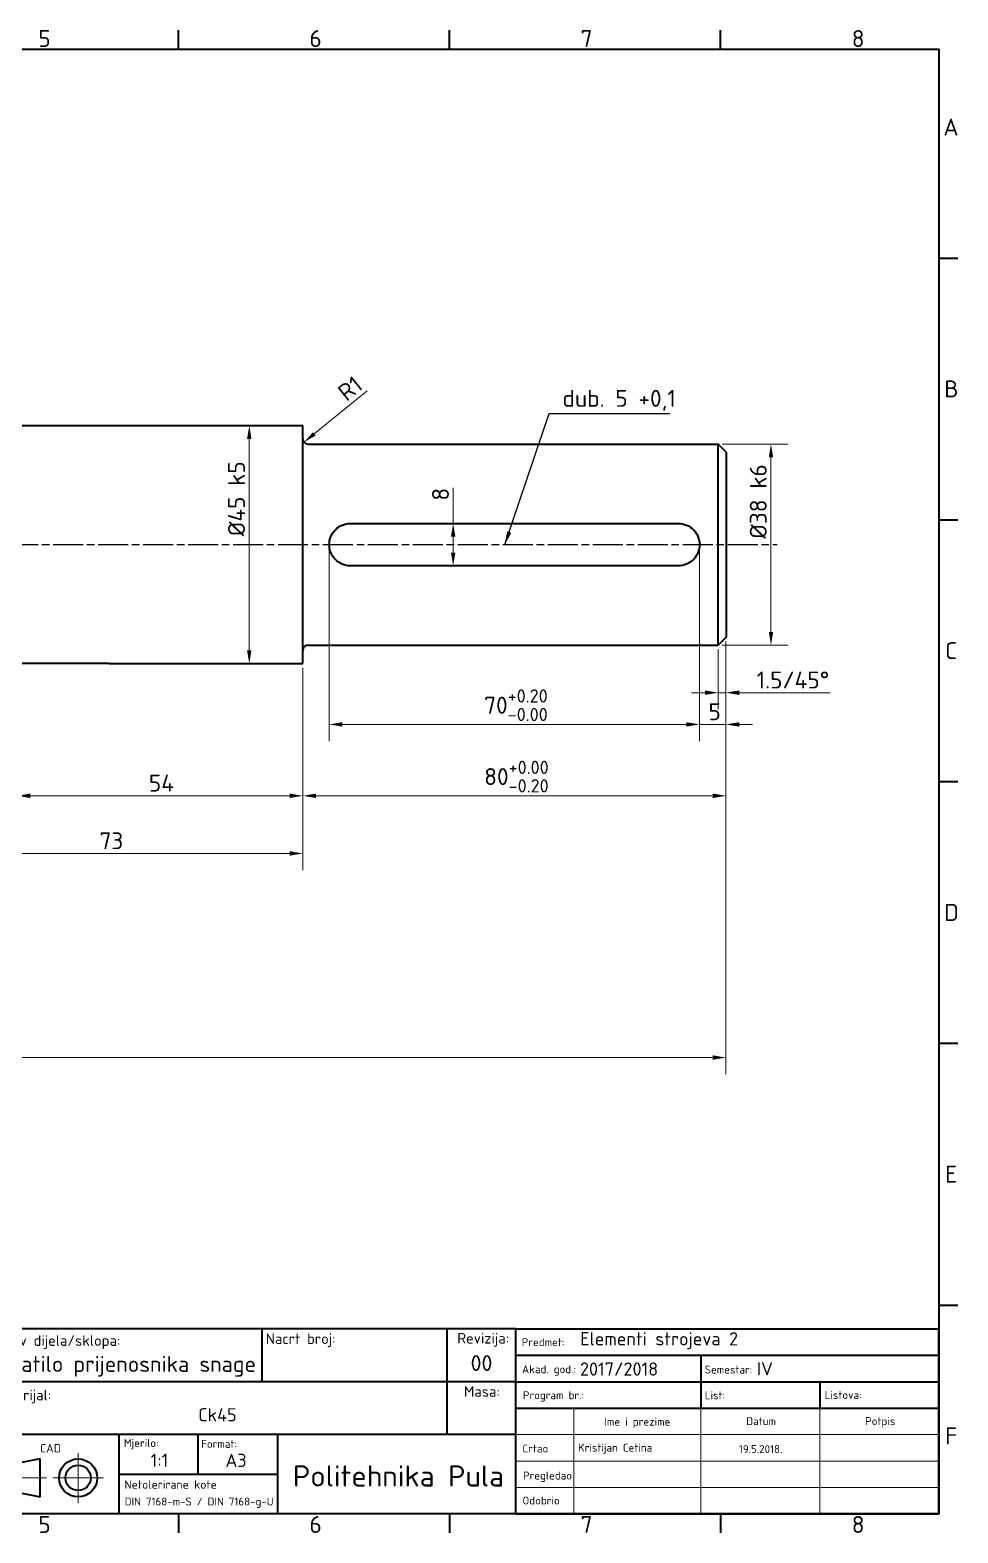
# Model space of a CAD drawing. Header units: millimetres. Extents: x 16 to 414, y 6 to 291.
# Drawn here: x 238.2 to 413.6, y 6.4 to 290.6 of the extents above; entities that cross this region are included whole.
import ezdxf
from ezdxf.enums import TextEntityAlignment as Align

# ---------------------------------------------------------------- set-up
doc = ezdxf.new("R2010")
doc.units = ezdxf.units.MM
doc.linetypes.add('CHAIN', pattern=[0.3543, 0.2362, -0.0295, 0.0591, -0.0295])
for name, color, linetype, lineweight in [('Border (ISO)', 7, 'Continuous', 40), ('Centerline (ISO)', 7, 'Continuous', 25), ('Dimension (ISO)', 7, 'Continuous', 20), ('Symbol (ISO)', 7, 'Continuous', 25), ('Title (ISO)', 7, 'Continuous', 40), ('Visible (ISO)', 7, 'Continuous', 40), ('Visible Narrow (ISO)', 7, 'Continuous', 35)]:
    doc.layers.add(name, color=color, linetype=linetype, lineweight=lineweight)
doc.styles.add('Kote', font='isocpeur.ttf')
doc.styles.add('Note Text (DIN)', font='isocpeur.ttf')
doc.styles.add('Text Style110', font='')
doc.styles.add('Text Style116', font='isocpeur.ttf')
doc.styles.add('Text Style125', font='')
doc.styles.add('Text Style43', font='isocpeur.ttf')
doc.styles.add('Text Style44', font='isocpeur.ttf')
doc.styles.add('Text Style46', font='isocpeur.ttf')
doc.styles.add('Text Style99', font='isocpeur.ttf')
doc.styles.get('Text Style110').set_extended_font_data('ISOCPEUR', bold=True)
doc.styles.get('Text Style125').set_extended_font_data('ISOCPEUR', bold=True)
doc.dimstyles.new('Default (DIN)', dxfattribs={"dimtxt": 3.2, "dimasz": 2.5, "dimexe": 3.175, "dimexo": 0.8, "dimgap": 0.8, "dimtad": 1, "dimrnd": 1e-08, "dimzin": 12, "dimdsep": 46, "dimtxsty": 'Kote', "dimcen": 0.09, "dimdle": 10, "dimclrd": 256, "dimclre": 256, "dimclrt": 256, "dimadec": 0, "dimazin": 0, "dimtfac": 0.78125, "dimtmove": 0, "dimatfit": 3, "dimfxl": 1, "dimtolj": 1, "dimtzin": 0, "dimlwd": -1, "dimlwe": -1, "dimarcsym": 0})
doc.dimstyles.new('Default - Method 2a (DIN)$7', dxfattribs={"dimtxt": 3.2, "dimasz": 2.5, "dimexe": 3.175, "dimexo": 0.8, "dimgap": 0.8, "dimtad": 1, "dimtih": 1, "dimtoh": 1, "dimrnd": 1e-08, "dimdsep": 46, "dimtxsty": 'Note Text (DIN)', "dimcen": 0.09, "dimdle": 10, "dimclrd": 256, "dimclre": 256, "dimclrt": 256, "dimazin": 2, "dimtfac": 1.09375, "dimtmove": 0, "dimatfit": 3, "dimfxl": 1, "dimtolj": 1, "dimlwd": -1, "dimlwe": -1, "dimarcsym": 0})

# ---------------------------------------------------------------- blocks, each defined once
blk = doc.blocks.new('Borders Default Border')
at = {"layer": 'Border (ISO)'}
for p, q in [((266.25, 287), (266.25, 290.6)), ((317.5, 287), (317.5, 290.6)), ((368.75, 287), (368.75, 290.6)), ((410, 247.5), (413.6, 247.5)), ((410, 198), (413.6, 198)), ((410, 148.5), (413.6, 148.5)), ((410, 99), (413.6, 99)), ((410, 49.5), (413.6, 49.5)), ((266.25, 10), (266.25, 6.4)), ((317.5, 10), (317.5, 6.4)), ((368.75, 10), (368.75, 6.4))]:
    blk.add_line(p, q, dxfattribs=at)
at = {"layer": 'Border (ISO)', "flags": 128}
blk.add_lwpolyline([(20, 10), (20, 287), (410, 287), (410, 10), (20, 10)], dxfattribs=at)
at = {"layer": 'Border (ISO)', "char_height": 3.2, "attachment_point": 7, "style": 'Kote'}
for s, insert in [('5', (239.78, 287.4)), ('6', (291.03, 287.4)), ('7', (342.28, 287.4)), ('8', (393.53, 287.4)), ('A', (410.84, 270.65)), ('B', (411, 221.15)), ('C', (411.16, 171.65)), ('D', (411, 122.15)), ('E', (411.16, 72.65)), ('F', (411.16, 23.15)), ('5', (239.78, 6.4)), ('6', (291.03, 6.4)), ('7', (342.28, 6.4)), ('8', (393.53, 6.4))]:
    blk.add_mtext(s, dxfattribs=dict(at, insert=insert))
blk = doc.blocks.new('Title Blocks Politehnika Pula-180')
at = {"layer": 'Dimension (ISO)'}
for p, q in [((483.84, 259.19), (483.84, 239.19)), ((507.84, 259.19), (507.84, 239.19)), ((530.34, 259.19), (530.34, 239.19)), ((472.84, 254.19), (552.84, 254.19)), ((390.14, 241.22), (390.14, 250.68)), ((472.84, 249.19), (552.84, 249.19)), ((375.74, 246), (384.14, 246)), ((385.34, 246), (394.94, 246)), ((472.84, 244.19), (552.84, 244.19))]:
    blk.add_line(p, q, dxfattribs=at)
at = {"layer": 'Visible (ISO)'}
for p, q in [((472.84, 274.19), (372.84, 274.19)), ((372.84, 274.19), (372.84, 239.19)), ((472.84, 274.19), (472.84, 239.19)), ((472.84, 274.19), (552.84, 274.19)), ((552.84, 239.19), (552.84, 274.19)), ((472.84, 269.19), (552.84, 269.19)), ((507.84, 269.19), (507.84, 264.19)), ((472.84, 264.19), (552.84, 264.19)), ((507.84, 264.19), (507.84, 259.19)), ((530.34, 264.19), (530.34, 259.19)), ((472.84, 259.19), (552.84, 259.19)), ((412.84, 246.69), (412.84, 254.19)), ((382.94, 249.6), (376.94, 248.4)), ((376.94, 248.4), (376.94, 243.6)), ((382.94, 242.4), (382.94, 249.6)), ((376.94, 243.6), (382.94, 242.4)), ((472.84, 239.19), (552.84, 239.19))]:
    blk.add_line(p, q, dxfattribs=at)
for radius in [3.6, 2.4]:
    blk.add_circle((390.14, 246), radius, dxfattribs=at)
at = {"layer": 'Visible Narrow (ISO)'}
for p, q in [((424.84, 274.19), (424.84, 264.19)), ((459.84, 274.19), (459.84, 254.19)), ((472.84, 264.19), (372.84, 264.19)), ((472.84, 254.19), (372.84, 254.19)), ((397.84, 254.19), (397.84, 239.19)), ((427.84, 254.19), (427.84, 239.19)), ((397.84, 246.69), (427.84, 246.69)), ((472.84, 239.19), (372.84, 239.19))]:
    blk.add_line(p, q, dxfattribs=at)
at = {"layer": 'Dimension (ISO)'}
for s, height, style, p in [('Naziv dijela/sklopa:', 2, 'Text Style46', (373.95, 270.97)), ('Nacrt broj:', 2, 'Text Style46', (425.61, 271.32)), ('Revizija:', 2, 'Text Style46', (461.81, 271.4)), ('Predmet:', 1.5, 'Text Style44', (473.99, 270.91)), ('Akad. god.:', 1.5, 'Text Style44', (474.05, 265.79)), ('Semestar:', 1.5, 'Text Style44', (508.58, 265.73)), ('Materijal:', 2, 'Text Style46', (373.9, 260.67)), ('Masa:', 2, 'Text Style46', (463.08, 261.34)), ('Program br.:', 1.5, 'Text Style44', (474.21, 260.88)), ('List:', 1.5, 'Text Style44', (508.59, 260.86)), ('Listova:', 1.5, 'Text Style44', (531.25, 260.92)), ('Ime i prezime', 1.5, 'Text Style44', (489.61, 255.88)), ('Datum', 1.5, 'Text Style44', (516.43, 255.97)), ('Potpis', 1.5, 'Text Style44', (538.9, 255.99)), ('Mjerilo:', 1.5, 'Text Style44', (398.79, 251.84)), ('Format:', 1.5, 'Text Style44', (413.41, 251.68)), ('CAD', 1.6, 'Text Style99', (382.94, 250.8)), ('Crtao', 1.5, 'Text Style44', (474.12, 250.8)), ('Odobrio', 1.5, 'Text Style44', (474.13, 240.97))]:
    blk.add_text(s, height=height, dxfattribs=dict(at, style=style)).set_placement(p)
at = {"layer": 'Dimension (ISO)', "style": 'Text Style44'}
blk.add_text('DIN 7168-m-S / DIN 7168-g-U', height=1.5, dxfattribs=at).set_placement((398.94, 242.28), align=Align.TOP_LEFT)
at = {"layer": 'Dimension (ISO)'}
for tag, p, height, style in [('Predmet_001', (485.02, 271.05), 2.5, 'Text Style125'), ('Akad_god_001', (485, 265.33), 2.5, 'Text Style43'), ('Semestar_001', (518.42, 265.39), 2.5, 'Text Style43'), ('Materijal_001', (412.82, 256.68), 2.5, 'Text Style43'), ('Mjerilo_001', (403.86, 248.07), 2.5, 'Text Style43'), ('Konstruirao_001', (484.65, 250.96), 1.5, 'Text Style44'), ('Datum_001', (515.04, 250.69), 1.5, 'Text Style44')]:
    blk.add_attdef(tag, p, '', height=height, dxfattribs=dict(at, style=style))
at = {"layer": 'Dimension (ISO)', "style": 'Text Style43'}
blk.add_attdef('Program_br', text='', height=2.5, dxfattribs=at).set_placement((494.49, 261.51), align=Align.MIDDLE_LEFT)
at = {"layer": 'Dimension (ISO)'}
for tag, height, style, p in [('List', 2.5, 'Text Style43', (519.89, 262.89)), ('Listova', 2.5, 'Text Style43', (544.59, 262.93)), ('Masa', 2.5, 'Text Style43', (466.54, 259.26)), ('Datum', 1.5, 'Text Style44', (519.07, 247.27)), ('Datum', 1.5, 'Text Style44', (519.09, 242.28))]:
    blk.add_attdef(tag, text='', height=height, dxfattribs=dict(at, style=style)).set_placement(p, align=Align.TOP_CENTER)
at = {"layer": 'Dimension (ISO)', "style": 'Text Style44'}
for tag, p in [('Pregledao', (484.76, 247.42)), ('Odobrio', (484.84, 242.57))]:
    blk.add_attdef(tag, text='', height=1.5, dxfattribs=at).set_placement(p, align=Align.TOP_LEFT)
at = {"layer": 'Title (ISO)', "insert": (398.89, 245.54), "char_height": 1.6, "width": 20.0031, "attachment_point": 1, "style": 'Note Text (DIN)'}
blk.add_mtext('\\fISOCPEUR|b0|i0;\\H1.6000;Netolerirane kote', dxfattribs=at)
at = {"layer": 'Title (ISO)', "style": 'Text Style116'}
blk.add_attdef('Sheet_Size_001', (417.99, 248.07), '', height=2.49, dxfattribs=at)
at = {"layer": 'Visible (ISO)', "style": 'Text Style44'}
blk.add_text('Pregledao', height=1.5, dxfattribs=at).set_placement((474.24, 245.69))
at = {"layer": 'Visible (ISO)', "style": 'Text Style110'}
for tag, p in [('Naziv_001', (374.9, 266.04)), ('Rev_001', (464.33, 266.2))]:
    blk.add_attdef(tag, p, '', height=3, dxfattribs=at)
blk.add_attdef('Broj_nacrta', text='', height=3, dxfattribs=at).set_placement((442.33, 269.3), align=Align.TOP_CENTER)
at = {"layer": 'Visible Narrow (ISO)', "insert": (450.69, 248.36), "char_height": 4, "width": 53.847, "attachment_point": 2, "style": 'Note Text (DIN)'}
blk.add_mtext('\\fISOCPEUR|b0|i0;\\H4.0000;Politehnika Pula', dxfattribs=at)
blk = doc.blocks.new('*D7')
at = {"layer": 'Defpoints', "color": 0, "transparency": 16777216}
for p in [(368.26, 212.3), (368.26, 174.3), (378.26, 174.3)]:
    blk.add_point(p, dxfattribs=at)
at = {"layer": 'Dimension (ISO)', "transparency": 16777216}
for p, q in [((369.06, 212.3), (381.44, 212.3)), ((378.26, 209.8), (378.26, 176.8)), ((369.06, 174.3), (381.44, 174.3))]:
    blk.add_line(p, q, dxfattribs=at)
for points in [[(377.85, 209.8), (378.68, 209.8), (378.26, 212.3)], [(377.85, 176.8), (378.68, 176.8), (378.26, 174.3)]]:
    blk.add_solid(points, dxfattribs=at)
at = {"layer": 'Dimension (ISO)', "transparency": 16777216, "insert": (374.26, 194.4), "char_height": 3.2, "attachment_point": 1, "rotation": 90, "style": 'Kote'}
blk.add_mtext('\\A1;\\fISOCPEUR|b0|i0;\\H3.2000;Ø38 k6', dxfattribs=at)
blk = doc.blocks.new('*D8')
at = {"layer": 'Defpoints', "color": 0, "transparency": 16777216}
for p in [(369.76, 175.8), (289.76, 170.8), (369.76, 145.8)]:
    blk.add_point(p, dxfattribs=at)
at = {"layer": 'Dimension (ISO)', "transparency": 16777216}
for p, q in [((369.76, 175), (369.76, 142.63)), ((289.76, 170), (289.76, 142.63)), ((292.26, 145.8), (367.26, 145.8))]:
    blk.add_line(p, q, dxfattribs=at)
for points in [[(292.26, 146.22), (292.26, 145.38), (289.76, 145.8)], [(367.26, 146.22), (367.26, 145.38), (369.76, 145.8)]]:
    blk.add_solid(points, dxfattribs=at)
at = {"layer": 'Dimension (ISO)', "transparency": 16777216, "insert": (324.06, 152.43), "char_height": 3.2, "attachment_point": 1, "style": 'Kote'}
blk.add_mtext('\\A1;80{\\H2.5;\\S+0.00^ -0.20;}', dxfattribs=at)
blk = doc.blocks.new('*D9')
at = {"layer": 'Defpoints', "color": 0, "transparency": 16777216}
for p in [(294.76, 193.3), (364.76, 193.3), (364.76, 159.3)]:
    blk.add_point(p, dxfattribs=at)
at = {"layer": 'Dimension (ISO)', "transparency": 16777216}
for p, q in [((294.76, 192.5), (294.76, 156.13)), ((364.76, 192.5), (364.76, 156.13)), ((297.26, 159.3), (362.26, 159.3))]:
    blk.add_line(p, q, dxfattribs=at)
for points in [[(297.26, 159.72), (297.26, 158.88), (294.76, 159.3)], [(362.26, 159.72), (362.26, 158.88), (364.76, 159.3)]]:
    blk.add_solid(points, dxfattribs=at)
at = {"layer": 'Dimension (ISO)', "transparency": 16777216, "insert": (324.06, 165.93), "char_height": 3.2, "attachment_point": 1, "style": 'Kote'}
blk.add_mtext('\\A1;70{\\H2.5;\\S+0.20^ -0.00;}', dxfattribs=at)
blk = doc.blocks.new('*D10')
at = {"layer": 'Defpoints', "color": 0, "transparency": 16777216}
for p in [(364.76, 193.3), (369.76, 175.8), (369.76, 159.3)]:
    blk.add_point(p, dxfattribs=at)
at = {"layer": 'Dimension (ISO)', "transparency": 16777216}
for p, q in [((364.76, 192.5), (364.76, 156.13)), ((369.76, 175), (369.76, 156.13)), ((362.26, 159.3), (359.76, 159.3)), ((364.76, 159.3), (369.76, 159.3)), ((372.26, 159.3), (374.76, 159.3))]:
    blk.add_line(p, q, dxfattribs=at)
for points in [[(362.26, 159.72), (362.26, 158.88), (364.76, 159.3)], [(372.26, 159.72), (372.26, 158.88), (369.76, 159.3)]]:
    blk.add_solid(points, dxfattribs=at)
at = {"layer": 'Dimension (ISO)', "transparency": 16777216, "insert": (366.46, 163.3), "char_height": 3.2, "attachment_point": 1, "style": 'Kote'}
blk.add_mtext('\\A1;5', dxfattribs=at)
blk = doc.blocks.new('*D11')
at = {"layer": 'Defpoints', "color": 0, "transparency": 16777216}
for p in [(318.19, 197.3), (318.19, 189.3), (318.19, 189.3)]:
    blk.add_point(p, dxfattribs=at)
at = {"layer": 'Dimension (ISO)', "transparency": 16777216}
for p, q in [((318.19, 197.3), (318.19, 204.02)), ((318.19, 191.8), (318.19, 194.8))]:
    blk.add_line(p, q, dxfattribs=at)
for points in [[(317.77, 194.8), (318.61, 194.8), (318.19, 197.3)], [(317.77, 191.8), (318.61, 191.8), (318.19, 189.3)]]:
    blk.add_solid(points, dxfattribs=at)
at = {"layer": 'Dimension (ISO)', "transparency": 16777216, "insert": (314.19, 201.62), "char_height": 3.2, "attachment_point": 1, "rotation": 90, "style": 'Kote'}
blk.add_mtext('\\A1;8', dxfattribs=at)
blk = doc.blocks.new('*D12')
at = {"layer": 'Defpoints', "color": 0, "transparency": 16777216}
for p in [(368.26, 174.3), (369.76, 175.8), (369.76, 165.3)]:
    blk.add_point(p, dxfattribs=at)
at = {"layer": 'Dimension (ISO)', "transparency": 16777216}
for p, q in [((368.26, 173.5), (368.26, 162.13)), ((369.76, 175), (369.76, 162.13)), ((365.76, 165.3), (363.26, 165.3)), ((368.26, 165.3), (369.76, 165.3)), ((372.26, 165.3), (389.48, 165.3))]:
    blk.add_line(p, q, dxfattribs=at)
for points in [[(365.76, 165.72), (365.76, 164.88), (368.26, 165.3)], [(372.26, 165.72), (372.26, 164.88), (369.76, 165.3)]]:
    blk.add_solid(points, dxfattribs=at)
at = {"layer": 'Dimension (ISO)', "transparency": 16777216, "insert": (375.56, 169.3), "char_height": 3.2, "attachment_point": 1, "style": 'Kote'}
blk.add_mtext('\\A1;\\fISOCPEUR|b0|i0;\\H3.2000;1.5/45°', dxfattribs=at)
blk = doc.blocks.new('*D17')
at = {"layer": 'Defpoints', "color": 0, "transparency": 16777216}
for p in [(279.65, 215.8), (271.45, 170.8), (279.65, 170.8)]:
    blk.add_point(p, dxfattribs=at)
at = {"layer": 'Dimension (ISO)', "transparency": 16777216}
blk.add_line((279.65, 213.3), (279.65, 173.3), dxfattribs=at)
for points in [[(279.23, 213.3), (280.06, 213.3), (279.65, 215.8)], [(279.23, 173.3), (280.06, 173.3), (279.65, 170.8)]]:
    blk.add_solid(points, dxfattribs=at)
at = {"layer": 'Dimension (ISO)', "transparency": 16777216, "insert": (275.64, 194.88), "char_height": 3.2, "attachment_point": 1, "rotation": 90, "style": 'Kote'}
blk.add_mtext('\\A1;\\fISOCPEUR|b0|i0;\\H3.2000;Ø45 k5', dxfattribs=at)
blk = doc.blocks.new('*D22')
at = {"layer": 'Defpoints', "color": 0, "transparency": 16777216}
for p in [(369.76, 175.8), (49.76, 172.3), (49.76, 96.3)]:
    blk.add_point(p, dxfattribs=at)
at = {"layer": 'Dimension (ISO)', "transparency": 16777216}
for p, q in [((369.76, 175), (369.76, 93.13)), ((49.76, 171.5), (49.76, 93.13)), ((367.26, 96.3), (52.26, 96.3))]:
    blk.add_line(p, q, dxfattribs=at)
for points in [[(52.26, 96.72), (52.26, 95.88), (49.76, 96.3)], [(367.26, 96.72), (367.26, 95.88), (369.76, 96.3)]]:
    blk.add_solid(points, dxfattribs=at)
at = {"layer": 'Dimension (ISO)', "transparency": 16777216, "insert": (206.72, 100.3), "char_height": 3.2, "attachment_point": 1, "style": 'Kote'}
blk.add_mtext('\\A1;320', dxfattribs=at)
blk = doc.blocks.new('*D23')
at = {"layer": 'Defpoints', "color": 0, "transparency": 16777216}
for p in [(290.76, 213.3), (289.99, 212.67)]:
    blk.add_point(p, dxfattribs=at)
at = {"layer": 'Dimension (ISO)', "transparency": 16777216}
blk.add_line((301.93, 222.36), (291.93, 214.25), dxfattribs=at)
blk.add_solid([(291.67, 214.57), (292.19, 213.92), (289.99, 212.67)], dxfattribs=at)
at = {"layer": 'Dimension (ISO)', "transparency": 16777216, "insert": (296.05, 222.74), "char_height": 3.2, "attachment_point": 1, "rotation": 39.0619, "style": 'Kote'}
blk.add_mtext('\\A1;R1', dxfattribs=at)
blk = doc.blocks.new('*D24')
at = {"layer": 'Defpoints', "color": 0, "transparency": 16777216}
for p in [(289.76, 170.8), (216.76, 169.7), (289.76, 134.9)]:
    blk.add_point(p, dxfattribs=at)
at = {"layer": 'Dimension (ISO)', "transparency": 16777216}
for p, q in [((216.76, 168.9), (216.76, 131.73)), ((289.76, 170), (289.76, 131.73)), ((219.26, 134.9), (287.26, 134.9))]:
    blk.add_line(p, q, dxfattribs=at)
for points in [[(219.26, 135.32), (219.26, 134.48), (216.76, 134.9)], [(287.26, 135.32), (287.26, 134.48), (289.76, 134.9)]]:
    blk.add_solid(points, dxfattribs=at)
at = {"layer": 'Dimension (ISO)', "transparency": 16777216, "insert": (251.34, 138.9), "char_height": 3.2, "attachment_point": 1, "style": 'Kote'}
blk.add_mtext('\\A1;73', dxfattribs=at)
blk = doc.blocks.new('*D34')
at = {"layer": 'Defpoints', "color": 0, "transparency": 16777216}
for p in [(289.76, 170.8), (235.76, 164.5), (235.76, 145.8)]:
    blk.add_point(p, dxfattribs=at)
at = {"layer": 'Dimension (ISO)', "transparency": 16777216}
for p, q in [((289.76, 170), (289.76, 142.63)), ((235.76, 163.7), (235.76, 142.63)), ((287.26, 145.8), (238.26, 145.8))]:
    blk.add_line(p, q, dxfattribs=at)
for points in [[(238.26, 146.22), (238.26, 145.38), (235.76, 145.8)], [(287.26, 146.22), (287.26, 145.38), (289.76, 145.8)]]:
    blk.add_solid(points, dxfattribs=at)
at = {"layer": 'Dimension (ISO)', "transparency": 16777216, "insert": (260.68, 149.8), "char_height": 3.2, "attachment_point": 1, "style": 'Kote'}
blk.add_mtext('\\A1;54', dxfattribs=at)

msp = doc.modelspace()

# ---------------------------------------------------------------- linework, layer by layer
at = {"layer": 'Centerline (ISO)', "linetype": 'CHAIN', "ltscale": 23.990969}
msp.add_line((30.0815, 193.3005), (379.4308, 193.3005), dxfattribs=at)
at = {"layer": 'Visible (ISO)'}
for p, q in [((219.2635, 215.8005), (253.1367, 215.8005)), ((253.1367, 215.8005), (289.7635, 215.8005)), ((289.7635, 170.8005), (289.7635, 215.8005)), ((290.7635, 212.3005), (368.2635, 212.3005)), ((368.2635, 174.3005), (368.2635, 212.3005)), ((369.7635, 210.8005), (368.2635, 212.3005)), ((369.7635, 210.8005), (369.7635, 175.8005)), ((298.7635, 197.3005), (360.7635, 197.3005)), ((360.7635, 189.3005), (298.7635, 189.3005)), ((290.7635, 174.3005), (368.2635, 174.3005)), ((369.7635, 175.8005), (368.2635, 174.3005)), ((253.1367, 170.8005), (219.2635, 170.8005)), ((253.1367, 170.8005), (289.7635, 170.8005))]:
    msp.add_line(p, q, dxfattribs=at)
for centre, start, end in [((290.7635, 213.3005), 180, 270), ((290.7635, 173.3005), 90, 180)]:
    msp.add_arc(centre, 1, start, end, dxfattribs=at)
for points, knots in [([(294.7635, 193.3005), (294.7635, 193.8044), (294.8646, 194.3408), (295.2732, 195.3259), (295.5808, 195.7747), (296.2894, 196.4833), (296.7382, 196.7908), (297.7232, 197.1995), (298.2597, 197.3005), (298.7635, 197.3005)], [-0.604649456, -0.604649456, -0.604649456, -0.604649456, -0.453492314, -0.453492314, -0.302335171, -0.302335171, -0.151167586, -0.151167586, 0, 0, 0, 0]), ([(360.7635, 197.3005), (361.2674, 197.3005), (361.8039, 197.1995), (362.7889, 196.7908), (363.2377, 196.4833), (363.9463, 195.7747), (364.2539, 195.3259), (364.6625, 194.3408), (364.7635, 193.8044), (364.7635, 193.3005)], [0, 0, 0, 0, 0.151167586, 0.151167586, 0.302335171, 0.302335171, 0.453492314, 0.453492314, 0.604649456, 0.604649456, 0.604649456, 0.604649456]), ([(298.7635, 189.3005), (298.2597, 189.3005), (297.7232, 189.4015), (296.7382, 189.8102), (296.2894, 190.1178), (295.5808, 190.8264), (295.2732, 191.2752), (294.8646, 192.2602), (294.7635, 192.7967), (294.7635, 193.3005)], [-1.209298912, -1.209298912, -1.209298912, -1.209298912, -1.058131327, -1.058131327, -0.906963741, -0.906963741, -0.755806599, -0.755806599, -0.604649456, -0.604649456, -0.604649456, -0.604649456]), ([(364.7635, 193.3005), (364.7635, 192.7967), (364.6625, 192.2602), (364.2539, 191.2752), (363.9463, 190.8264), (363.2377, 190.1178), (362.7889, 189.8102), (361.8039, 189.4015), (361.2674, 189.3005), (360.7635, 189.3005)], [0.604649456, 0.604649456, 0.604649456, 0.604649456, 0.755806599, 0.755806599, 0.906963741, 0.906963741, 1.058131327, 1.058131327, 1.209298912, 1.209298912, 1.209298912, 1.209298912])]:
    msp.add_open_spline(points, degree=3, knots=knots, dxfattribs=at)

# ---------------------------------------------------------------- block references
msp.add_blockref('Borders Default Border', (0, 0))
msp.add_blockref('Title Blocks Politehnika Pula-180', (-142.8408, -229.1863)).add_auto_attribs({'Sheet_Size_001': 'A3', 'Naziv_001': 'Vratilo prijenosnika snage', 'Materijal_001': 'Ck45', 'Mjerilo_001': '1:1', 'Konstruirao_001': 'Kristijan Cetina', 'Datum_001': '19.5.2018.', 'Rev_001': '00', 'Predmet_001': 'Elementi strojeva 2', 'Akad_god_001': '2017/2018', 'Semestar_001': 'IV'})

# ---------------------------------------------------------------- texts
at = {"layer": 'Symbol (ISO)', "insert": (338.8365, 218.6149), "char_height": 3.2, "width": 20.948422, "attachment_point": 7, "style": 'Note Text (DIN)'}
msp.add_mtext('{\\fISOCPEUR|b0|i0;dub. 5 +0,1}', dxfattribs=at)

# ---------------------------------------------------------------- dimensions: what is measured, and where the dimension line sits
at = {"layer": 'Dimension (ISO)'}
dim = msp.add_radius_dim(center=(290.7635, 213.3005), mpoint=(289.9871, 212.6704), dimstyle='Default (DIN)', override={"dimgap": 0.8, "dimdec": 2, "dimlfac": 1, "dimcen": 0, "dimtol": 0, "dimlim": 0, "dimtp": 0, "dimtm": 0, "dimtdec": 2, "dimtofl": 0}, dxfattribs=at)
dim.commit()
dim.dimension.update_dxf_attribs({"geometry": '*D23', "text_midpoint": (299.938, 220.7463), "dimtype": 164})
for base, p1, p2, angle, text, override, picture, middle in [((279.6451, 170.8005), (279.6451, 215.8005), (271.4501, 170.8005), 270, '\\fISOCPEUR|b0|i0;\\H3.2000;Ø<> k5', {"dimgap": 0.8, "dimdec": 2, "dimse1": 1, "dimse2": 1, "dimtol": 0, "dimlim": 0, "dimtp": 0, "dimtm": 0, "dimtdec": 2, "dimtofl": 0, "dimatfit": 1}, '*D17', (279.6451, 201.7594)), ((378.2635, 174.3005), (368.2635, 212.3005), (368.2635, 174.3005), 270, '\\fISOCPEUR|b0|i0;\\H3.2000;Ø<> k6', {"dimgap": 0.8, "dimdec": 2, "dimtol": 0, "dimlim": 0, "dimtp": 0, "dimtm": 0, "dimtdec": 2, "dimtofl": 0, "dimatfit": 1}, '*D7', (378.2635, 201.1162)), ((369.7635, 165.3005), (368.2635, 174.3005), (369.7635, 175.8005), 180, '\\fISOCPEUR|b0|i0;\\H3.2000;<>/45°', {"dimgap": 0.8, "dimdec": 2, "dimtol": 0, "dimlim": 0, "dimtp": 0, "dimtm": 0, "dimtdec": 2, "dimtofl": 1, "dimatfit": 1}, '*D12', (382.1235, 165.3005))]:
    dim = msp.add_linear_dim(base=base, p1=p1, p2=p2, angle=angle, text=text, dimstyle='Default (DIN)', override=override, dxfattribs=at)
    dim.commit()
    dim.dimension.update_dxf_attribs({"geometry": picture, "text_midpoint": middle, "dimtype": 160})
for base, p1, p2, angle, override, picture, middle in [((318.1885, 189.3005), (318.1885, 197.3005), (318.1885, 189.3005), 270, {"dimgap": 0.8, "dimdec": 2, "dimse1": 1, "dimse2": 1, "dimtol": 0, "dimlim": 0, "dimtp": 0, "dimtm": 0, "dimtdec": 2, "dimtofl": 0, "dimatfit": 2}, '*D11', (318.1885, 202.416)), ((364.7635, 159.3005), (294.7635, 193.3005), (364.7635, 193.3005), 180, {"dimgap": 0.8, "dimdec": 2, "dimtol": 1, "dimlim": 0, "dimtp": 0.2, "dimtm": 1e-09, "dimtdec": 2, "dimtofl": 0, "dimatfit": 1}, '*D9', (329.7635, 159.3005)), ((369.7635, 159.3005), (364.7635, 193.3005), (369.7635, 175.8005), 180, {"dimgap": 0.8, "dimdec": 2, "dimtol": 0, "dimlim": 0, "dimtp": 0, "dimtm": 0, "dimtdec": 2, "dimtofl": 1, "dimatfit": 1}, '*D10', (367.2635, 159.3005)), ((369.7635, 145.8005), (289.7635, 170.8005), (369.7635, 175.8005), 180, {"dimgap": 0.8, "dimdec": 2, "dimtol": 1, "dimlim": 0, "dimtp": 0, "dimtm": 0.2, "dimtdec": 2, "dimtofl": 0, "dimatfit": 1}, '*D8', (329.7635, 145.8005)), ((289.7635, 134.9005), (216.7635, 169.7005), (289.7635, 170.8005), 180, {"dimgap": 0.8, "dimdec": 2, "dimtol": 0, "dimlim": 0, "dimtp": 0, "dimtm": 0, "dimtdec": 2, "dimtofl": 0, "dimatfit": 1}, '*D24', (253.2635, 134.9005)), ((235.7635, 145.8005), (289.7635, 170.8005), (235.7635, 164.5005), 180, {"dimgap": 0.8, "dimdec": 2, "dimtol": 0, "dimlim": 0, "dimtp": 0, "dimtm": 0, "dimtdec": 2, "dimtofl": 0, "dimatfit": 1}, '*D34', (262.7635, 145.8005))]:
    dim = msp.add_linear_dim(base=base, p1=p1, p2=p2, angle=angle, dimstyle='Default (DIN)', override=override, dxfattribs=at)
    dim.commit()
    dim.dimension.update_dxf_attribs({"geometry": picture, "text_midpoint": middle, "dimtype": 160})
dim = msp.add_linear_dim(base=(49.7635, 96.3005), p1=(369.7635, 175.8005), p2=(49.7635, 172.3005), dimstyle='Default (DIN)', override={"dimgap": 0.8, "dimdec": 2, "dimtol": 0, "dimlim": 0, "dimtp": 0, "dimtm": 0, "dimtdec": 2, "dimtofl": 0, "dimatfit": 1}, dxfattribs=at)
dim.commit()
dim.dimension.update_dxf_attribs({"geometry": '*D22', "text_midpoint": (209.7635, 96.3005), "dimtype": 160})

# ---------------------------------------------------------------- leaders
at = {"layer": 'Symbol (ISO)', "annotation_type": 0, "has_hookline": 1, "hookline_direction": 0, "text_width": 20.32}
msp.add_leader([(327.9769, 193.3005), (336.3365, 218.0816), (338.8365, 218.0816)], dimstyle='Default - Method 2a (DIN)$7', override={"dimgap": 0, "dimtad": 1}, dxfattribs=at)

doc.saveas('drawing.dxf')
